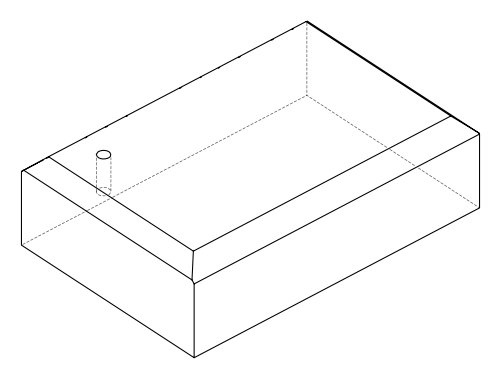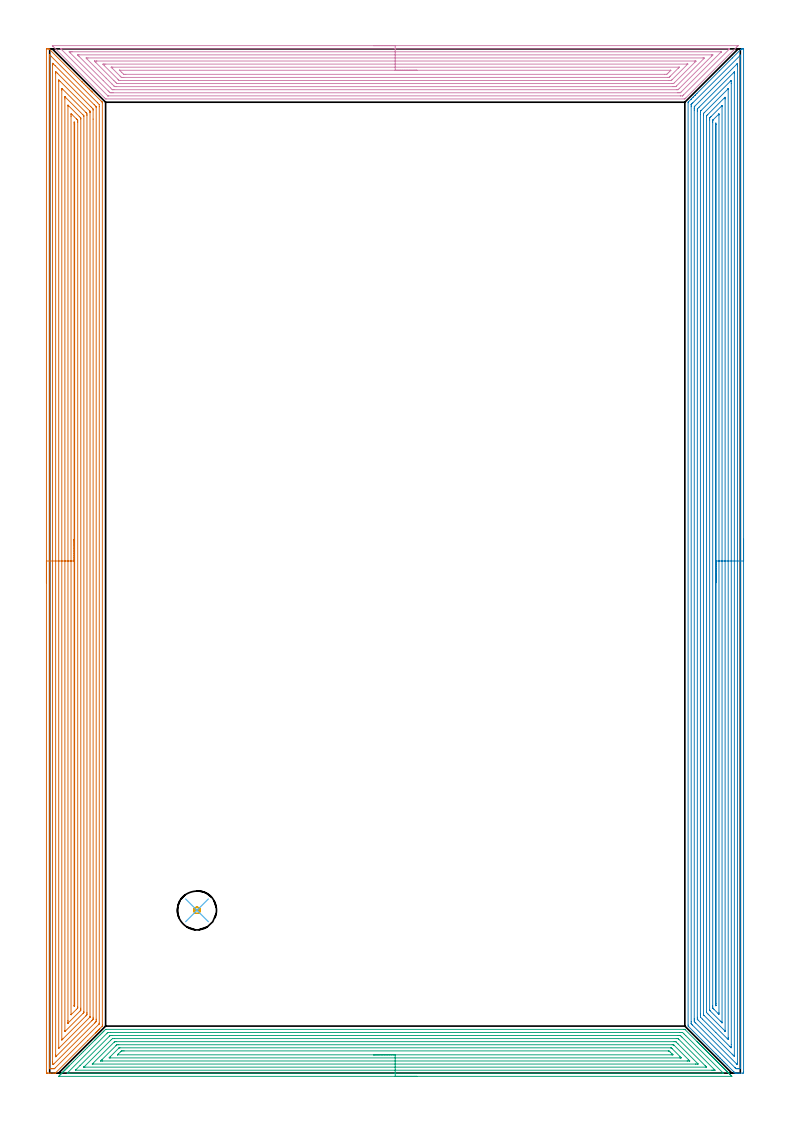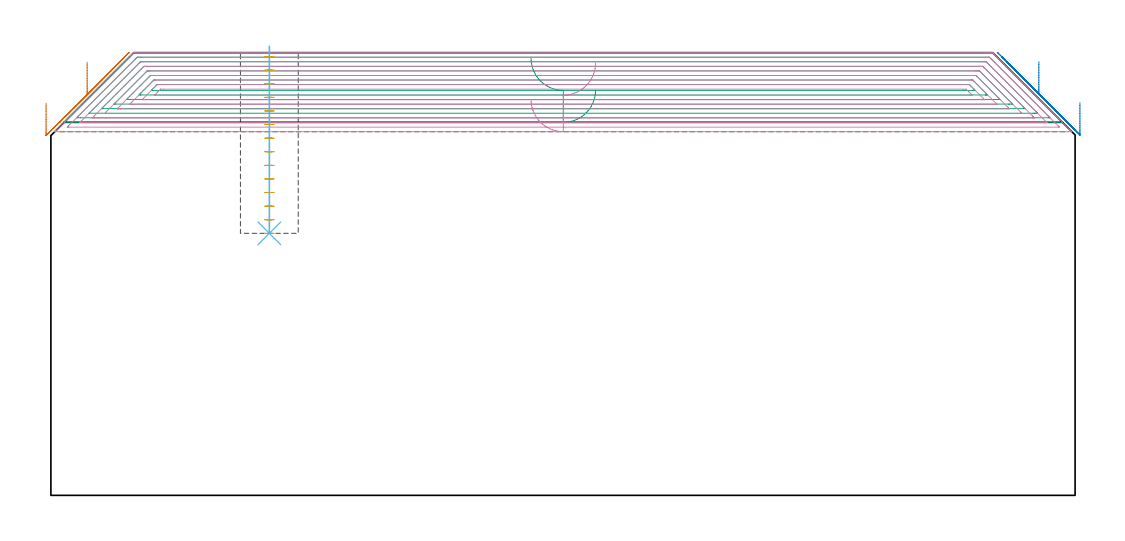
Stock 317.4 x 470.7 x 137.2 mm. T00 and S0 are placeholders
(PLAN: 6 operations, 2 tool changes, 113.5 min)
(1 AREA_MILL | FG_CHAMFER_SURFACE | UGT0205_001 | 36.21 min | 155003 mm3)
(2 AREA_MILL_1 | FG_CHAMFER_SURFACE_1 | UGT0205_001 | 36.17 min | 152597 mm3)
(3 AREA_MILL_2 | FG_CHAMFER_SURFACE_2 | UGT0205_001 | 18.8 min | 65741 mm3)
(4 AREA_MILL_3 | FG_CHAMFER_SURFACE_3 | UGT0205_001 | 21.35 min | 85402 mm3)
(5 MILL_BLIND_HOLE_FROM_SOLID_MATERIAL | STEP1POCKET | UGT0201_133 | Spiral | 0.78 min | 14077 mm3)
(6 BORE_BLIND_HOLE | STEP1POCKET | UGT0332_075 | 0.23 min | 0 mm3)
(TOOL UGT0205_001 | Chamfer Mill 20 x 3 x 45 deg. | D20 FL50 Z2)
(TOOL UGT0201_133 | Carbide End Mill 15.0 | D15 FL30 Z4)
(TOOL UGT0332_075 | 17.75 mm Rough Boring Bar | D17.75)
(OP 1 AREA_MILL)
G17 G21 G94 G90
T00 M6
G54
G17 G0 G90 X-1.5 Y225.35 S1061 M3
G43 Z147.2 H0
Z121.5
G94 G1 Y225.388 Z120.628 F250.
Y225.502 Z119.764
Y225.691 Z118.912
Y225.953 Z118.08
Y226.287 Z117.274
Y226.69 Z116.5
Y227.159 Z115.764
Y227.69 Z115.072
Y228.279 Z114.429
Y228.922 Z113.84
Y229.614 Z113.308
Y230.35 Z112.84
Y231.124 Z112.437
Y231.93 Z112.103
Y232.762 Z111.841
Y233.614 Z111.652
Y234.478 Z111.538
Y235.35 Z111.5
Y470.627
X-1.493 Y470.69 Z111.505
X-1.229 Y470.7 Z111.77
X-1.182 Z111.818
X-0.496 Z112.503
X-0.314 Y470.698 Z112.678
X-0.29 Y470.693 Z112.703
X-0.136 Y470.537 Z112.863
X14.74 Y455.66 Z127.74
X14.884 Y455.517 Z127.881
X14.935 Y455.466 Z127.933
X15.593 Y454.807 Z128.593
X15.768 Y454.634 Z128.764
X16.446 Y453.954 Z129.446
X16.651 Y453.751 Z129.648
X17.299 Y453.101 Z130.299
X17.535 Y452.867 Z130.531
X18.152 Y452.248 Z131.152
X18.213 Y452.187 Z131.213
X18.418 Y451.984 Z131.414
X19.005 Y451.395 Z132.005
X19.108 Y451.293 Z132.106
X19.302 Y451.1 Z132.298
X19.405 Y450.995 Z132.405
X19.492 Y450.909 Z132.491
X19.596 Y450.806 Z132.592
X23.719 Y446.683 Z136.715
X23.856 Y446.545 Z136.854
X24.026 Y446.375 Z137.024
X24.161 Y446.241 Z137.157
X24.174 Y446.225 Z137.17
X24.195 Y446.196 Z137.19
X24.2 Y445.927 Z137.2
Y22.09
X24.207 Y21.613 Z137.187
X24.17 Y21.568 Z137.165
X24.161 Y21.56 Z137.159
X22.902 Y20.301 Z135.901
X22.836 Y20.234 Z135.832
X22.772 Y20.171 Z135.771
X22.604 Y20.003 Z135.603
X22.541 Y19.94 Z135.538
X22.48 Y19.88 Z135.479
X22.306 Y19.705 Z135.305
X22.247 Y19.645 Z135.244
X22.189 Y19.589 Z135.188
X22.008 Y19.407 Z135.007
X21.952 Y19.351 Z134.949
X21.898 Y19.298 Z134.897
X21.71 Y19.109 Z134.709
X21.658 Y19.056 Z134.655
X21.607 Y19.007 Z134.606
X21.412 Y18.811 Z134.41
X21.363 Y18.762 Z134.36
X21.316 Y18.716 Z134.315
X21.113 Y18.513 Z134.112
X21.069 Y18.468 Z134.066
X17.538 Y14.938 Z130.538
X2.809 Y0.208 Z115.805
X2.631 Y0.033 Z115.627
X2.593 Y0.004 Z115.589
X2.416 Y0. Z115.414
X1.631 Z114.625
X0.387 Z113.384
X-0.136 Z112.858
X-0.758 Z112.237
X-1.019 Y0.001 Z111.976
X-1.226 Y0.004 Z111.77
X-1.491 Y0.009 Z111.505
X-1.494 Y0.149 Z111.503
X-1.498 Y0.63 Z111.502
X-1.5 Y1.116 Z111.5
Y235.35
X-0.086 Z112.914
Y467.388
X-0.085 Y467.775 Z112.915
X-0.082 Y467.969 Z112.918
X-0.08 Y468.014 Z112.92
X-0.079 Y468.017 Z112.921
X-0.062 Y468.004 Z112.938
X0.003 Y467.943 Z113.003
X0.563 Y467.388 Z113.563
X0.748 Y467.203 Z113.748
X22.021 Y445.928 Z135.021
X22.779 Y445.092 Z135.779
X22.786 Y444.139 Z135.786
Y22.984
X22.784 Y22.773 Z135.784
X22.781 Y22.668 Z135.781
X22.779 Y22.646 Z135.779
X22.767 Y22.628 Z135.767
X22.735 Y22.591 Z135.735
X22.539 Y22.39 Z135.539
X2.568 Y2.418 Z115.568
X2.154 Y2.016 Z115.154
X2.037 Y2.007 Z115.037
X1.631 Y2.003 Z114.631
X1.16 Y2. Z114.16
X0.748 Y2.001 Z113.748
X0.274 Y2.003 Z113.274
X0.032 Y2.01 Z113.032
X-0.079 Y2.026 Z112.921
X-0.085 Y2.366 Z112.915
Y2.418
X-0.086 Y235.35 Z112.914
X1.328 Z114.328
X1.329 Y463.223 Z114.329
X1.333 Y463.811 Z114.333
X1.335 Y464.111 Z114.335
X1.631 Y463.861 Z114.631
X1.687 Y463.811 Z114.687
X2.515 Y462.986 Z115.515
X20.466 Y445.034 Z133.466
X21.069 Y444.42 Z134.069
X21.334 Y444.139 Z134.334
X21.365 Y444.097 Z134.365
X21.367 Y444.062 Z134.367
X21.369 Y443.986 Z134.369
X21.371 Y443.834 Z134.371
Y24.772
Y24.467
X21.366 Y23.878 Z134.366
X21.364 Y23.726 Z134.364
X21.353 Y23.664 Z134.353
X21.318 Y23.626 Z134.318
X21.069 Y23.37 Z134.069
X20.878 Y23.177 Z133.878
X20.685 Y22.984 Z133.685
X1.906 Y4.206 Z114.906
X1.765 Y4.071 Z114.765
X1.719 Y4.031 Z114.719
X1.681 Y4.01 Z114.681
X1.631 Y4.007 Z114.631
X1.427 Y4.004 Z114.427
X1.37 Y4.006 Z114.37
X1.339 Y4.01 Z114.339
X1.335 Y4.025 Z114.335
X1.332 Y4.104 Z114.332
X1.33 Y4.206 Z114.33
X1.329 Y4.512 Z114.329
X1.328 Y5.1 Z114.328
Y235.35
X2.743 Z115.743
Y459.34
X2.745 Y460.002 Z115.745
X2.748 Y460.235 Z115.748
X2.749 Y460.284 Z115.749
X2.761 Y460.278 Z115.761
X2.813 Y460.235 Z115.813
X3.398 Y459.653 Z116.398
X3.711 Y459.34 Z116.711
X18.912 Y444.139 Z131.912
X19.302 Y443.747 Z132.302
X19.795 Y443.245 Z132.795
X19.95 Y443.074 Z132.95
X19.953 Y442.913 Z132.953
X19.956 Y442.583 Z132.956
X19.957 Y438.439 Z132.957
Y25.666
X19.955 Y25.005 Z132.955
X19.952 Y24.772 Z132.952
X19.95 Y24.734 Z132.95
X19.937 Y24.698 Z132.937
X19.875 Y24.631 Z132.875
X19.78 Y24.531 Z132.78
X19.66 Y24.409 Z132.66
X19.302 Y24.05 Z132.302
X3.034 Y7.783 Z116.034
X2.805 Y7.56 Z115.805
X2.768 Y7.527 Z115.768
X2.75 Y7.514 Z115.75
X2.747 Y7.548 Z115.747
X2.744 Y7.783 Z115.744
X2.743 Y8.132 Z115.743
Y8.446
Y235.35
X4.157 Z117.157
Y455.89
X4.164 Y456.42 Z117.164
X4.2 Y456.39 Z117.2
X4.282 Y456.314 Z117.282
X4.838 Y455.764 Z117.838
X18.418 Y442.183 Z131.418
X18.507 Y442.091 Z131.507
X18.528 Y442.067 Z131.528
X18.535 Y442.056 Z131.535
X18.537 Y442.004 Z131.537
X18.541 Y441.836 Z131.541
X18.543 Y441.583 Z131.543
Y441.457
X18.542 Y26.05 Z131.542
X18.54 Y25.858 Z131.54
X18.536 Y25.764 Z131.536
X18.534 Y25.744 Z131.534
X18.515 Y25.721 Z131.515
X18.468 Y25.666 Z131.468
X4.161 Y11.36 Z117.161
X4.159 Z117.159
X4.158 Y11.363 Z117.158
X4.157 Y11.486 Z117.157
Y235.35
X5.571 Z118.571
Y451.776
X5.572 Y452.187 Z118.572
X5.576 Y452.479 Z118.576
X5.578 Y452.531 Z118.578
X5.585 Y452.556 Z118.585
X5.654 Y452.49 Z118.654
X5.965 Y452.187 Z118.965
X16.651 Y441.5 Z129.651
X16.693 Y441.457 Z129.693
X17.122 Y440.981 Z130.122
X17.125 Y440.563 Z130.125
X17.128 Y440.08 Z130.128
X17.129 Y27.866 Z130.129
X17.127 Y27.455 Z130.127
X17.122 Y26.978 Z130.122
X17.115 Y26.775 Z130.115
X16.911 Y26.561 Z129.911
X16.781 Y26.429 Z129.781
X16.651 Y26.299 Z129.651
X6.049 Y15.697 Z119.049
X5.669 Y15.32 Z118.669
X5.616 Y15.27 Z118.616
X5.585 Y15.244 Z118.585
X5.578 Y15.279 Z118.578
X5.574 Y15.322 Z118.574
X5.572 Y15.419 Z118.572
X5.571 Y235.35 Z118.571
X6.985 Z119.985
Y447.716
X6.987 Y448.555 Z119.987
X6.989 Y448.61 Z119.989
X6.996 Y448.697 Z119.996
X7.021 Y448.679 Z120.021
X7.031 Y448.67 Z120.031
X15.14 Y440.563 Z128.14
X15.402 Y440.298 Z128.402
X15.578 Y440.116 Z128.578
X15.708 Y439.98 Z128.708
X15.71 Y439.932 Z128.71
X15.714 Y439.723 Z128.714
Y28.349
X15.71 Y27.929 Z128.71
X15.708 Y27.828 Z128.708
X15.657 Y27.766 Z128.657
X15.561 Y27.664 Z128.561
X15.357 Y27.455 Z128.357
X7.214 Y19.312 Z120.214
X7.118 Y19.22 Z120.118
X7.025 Y19.134 Z120.025
X6.992 Y19.117 Z119.992
X6.986 Y19.353 Z119.986
Y19.407
X6.985 Y235.35 Z119.985
X8.4 Z121.4
Y444.442
X8.403 Y444.746 Z121.403
X8.406 Y444.831 Z121.406
X8.407 Y444.835 Z121.407
X8.419 Y444.826 Z121.419
X8.454 Y444.796 Z121.454
X8.563 Y444.69 Z121.563
X8.699 Y444.554 Z121.699
X13.585 Y439.669 Z126.585
X14.001 Y439.25 Z127.001
X14.235 Y439.009 Z127.235
X14.291 Y438.95 Z127.291
X14.295 Y438.875 Z127.295
X14.298 Y438.774 Z127.298
X14.3 Y438.472 Z127.3
Y29.834
X14.297 Y29.243 Z127.297
X14.294 Y28.947 Z127.294
X14.29 Y28.849 Z127.29
X14.228 Y28.783 Z127.228
X14.001 Y28.549 Z127.001
X8.436 Y22.984 Z121.436
X8.422 Y22.974 Z121.422
X8.412 Y22.968 Z121.412
X8.407 Y22.984 Z121.407
X8.404 Y23.012 Z121.404
X8.401 Y23.286 Z121.401
X8.4 Y23.878 Z121.4
Y24.182
Y235.35
X9.814 Z122.814
Y439.669
X9.815 Y440.328 Z122.815
X9.817 Y440.563 Z122.817
X9.823 Y440.969 Z122.823
X10.239 Y440.563 Z123.239
X12.234 Y438.57 Z125.234
X12.576 Y438.227 Z125.576
X12.748 Y438.052 Z125.748
X12.834 Y437.962 Z125.834
X12.874 Y437.918 Z125.874
X12.879 Y437.88 Z125.879
X12.885 Y437.221 Z125.885
X12.886 Y436.986 Z125.886
Y30.371
X12.884 Y30.137 Z125.884
X12.882 Y29.973 Z125.882
X12.879 Y29.895 Z125.879
X12.832 Y29.84 Z125.832
X12.681 Y29.684 Z125.681
X12.247 Y29.243 Z125.247
X10.018 Y27.014 Z123.018
X9.949 Y26.946 Z122.949
X9.863 Y26.862 Z122.863
X9.826 Y26.829 Z122.826
X9.82 Y26.826 Z122.82
X9.818 Y26.828 Z122.818
X9.816 Y26.862 Z122.816
X9.815 Y26.947 Z122.815
X9.814 Y235.35 Z122.814
X11.228 Z124.228
Y436.215
X11.233 Y436.986 Z124.233
X11.235 Y437.102 Z124.235
X11.35 Y437.002 Z124.35
X11.366 Y436.986 Z124.366
X11.465 Y436.87 Z124.465
X11.471 Y436.092 Z124.471
X11.472 Y435.969 Z124.472
X11.471 Y31.803 Z124.471
X11.465 Y31.031 Z124.465
X11.461 Y30.919 Z124.461
X11.35 Y30.804 Z124.35
X11.241 Y30.698 Z124.241
X11.233 Y30.908 Z124.233
X11.229 Y31.031 Z124.229
X11.228 Y31.155 Z124.228
Y235.35
Y236.222 Z124.266
Y237.087 Z124.38
Y237.938 Z124.569
Y238.77 Z124.831
Y239.576 Z125.165
Y240.35 Z125.568
Y241.086 Z126.036
Y241.778 Z126.567
Y242.421 Z127.157
Y243.01 Z127.8
Y243.542 Z128.492
Y244.01 Z129.228
Y244.413 Z130.002
Y244.747 Z130.808
Y245.009 Z131.64
Y245.198 Z132.491
Y245.312 Z133.356
Y245.35 Z134.228
G0 Z147.2
M5
M2
(OP 2 AREA_MILL_1)
G17 G21 G94 G90
T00 M6
G54
G17 G0 G90 X318.9 Y245.35 S1061 M3
G43 Z147.2 H0
Z121.7
G94 G1 Y245.312 Z120.828 F250.
Y245.198 Z119.964
Y245.009 Z119.112
Y244.747 Z118.28
Y244.413 Z117.474
Y244.01 Z116.7
Y243.542 Z115.964
Y243.01 Z115.272
Y242.421 Z114.629
Y241.778 Z114.04
Y241.086 Z113.508
Y240.35 Z113.04
Y239.576 Z112.637
Y238.77 Z112.303
Y237.938 Z112.041
Y237.086 Z111.852
Y236.222 Z111.738
Y235.35 Z111.7
X318.899 Y0.63 Z111.701
X318.896 Y0.197
X318.891 Y0.01 Z111.705
X318.469 Y0. Z112.126
X317.069 Z113.528
X316.71 Z113.886
X315.991 Z114.609
X315.668 Z114.932
X315.307 Y0.001 Z115.287
X314.996 Y0.01 Z115.602
X314.95 Y0.052 Z115.649
X314.51 Y0.49 Z116.089
X314.37 Y0.63 Z116.229
X311.543 Y3.457 Z119.057
X311.43 Y3.569 Z119.168
X311.389 Y3.61 Z119.209
X310.703 Y4.297 Z119.897
X310.55 Y4.449 Z120.047
X310.495 Y4.504 Z120.103
X309.862 Y5.137 Z120.737
X309.67 Y5.328 Z120.927
X309.023 Y5.977 Z121.577
X308.79 Y6.208 Z121.806
X308.183 Y6.817 Z122.417
X308.111 Y6.889 Z122.488
X307.91 Y7.088 Z122.686
X307.343 Y7.657 Z123.257
X307.216 Y7.783 Z123.382
X307.03 Y7.968 Z123.566
X306.503 Y8.497 Z124.097
X306.15 Y8.848 Z124.446
X293.608 Y21.392 Z136.991
X293.403 Y21.593 Z137.188
X293.4 Y22.089 Z137.2
Y445.928
X293.404 Y446.206 Z137.19
X293.574 Y446.375 Z137.024
X294.617 Y447.418 Z135.981
X294.711 Y447.512 Z135.886
X294.916 Y447.716 Z135.683
X294.971 Y447.771 Z135.629
X295.59 Y448.392 Z135.006
X295.81 Y448.61 Z134.79
X296.47 Y449.272 Z134.126
X296.651 Y449.451 Z133.949
X296.705 Y449.505 Z133.895
X297.35 Y450.152 Z133.247
X297.491 Y450.291 Z133.109
X307.881 Y460.682 Z122.718
X313.693 Y466.494 Z116.906
X317.717 Y470.518 Z112.881
X317.842 Y470.646 Z112.75
X317.897 Y470.69 Z112.693
X317.946 Y470.699 Z112.644
X318.198 Y470.7 Z112.398
X318.348 Z112.252
X318.632 Z111.968
X318.893 Y470.69 Z111.705
X318.9 Y470.632 Z111.7
Y235.35
X317.486 Z113.114
X317.485 Y2.524 Z113.115
X317.484 Y2.418 Z113.116
X317.479 Y2.033 Z113.121
X317.111 Y2.009 Z113.489
X316.71 Y2.004 Z113.89
X316.238 Y2.003 Z114.362
X315.83 Y2.01 Z114.77
X315.436 Y2.026 Z115.164
X315.033 Y2.418 Z115.567
X314.95 Y2.5 Z115.65
X295.36 Y22.09 Z135.24
X295.122 Y22.33 Z135.478
X294.961 Y22.496 Z135.639
X294.831 Y22.63 Z135.769
X294.821 Y22.683 Z135.779
X294.816 Y22.877 Z135.784
X294.815 Y22.984 Z135.785
X294.814 Y23.773 Z135.786
Y444.139
X294.816 Y444.927 Z135.784
X294.818 Y445.034 Z135.782
X294.821 Y445.13 Z135.779
X294.834 Y445.173 Z135.766
X294.87 Y445.212 Z135.73
X294.99 Y445.337 Z135.61
X295.141 Y445.49 Z135.459
X295.577 Y445.928 Z135.023
X317.176 Y467.526 Z113.424
X317.317 Y467.665 Z113.283
X317.466 Y467.807 Z113.134
X317.476 Y467.816 Z113.124
X317.479 Y467.794 Z113.121
X317.482 Y467.695 Z113.118
X317.485 Y467.494 Z113.115
X317.486 Y467.388 Z113.114
Y235.35
X316.072 Z114.528
X316.071 Y4.855 Z114.529
X316.069 Y4.206 Z114.531
X316.067 Y4.084 Z114.533
X316.065 Y4.025 Z114.535
X316.057 Y4.009 Z114.543
X316.028 Y4.004 Z114.572
X315.931 Y4.007 Z114.669
X315.908 Y4.01 Z114.692
X315.877 Y4.033 Z114.723
X315.83 Y4.074 Z114.77
X315.693 Y4.206 Z114.907
X296.916 Y22.984 Z133.684
X296.47 Y23.435 Z134.13
X296.254 Y23.657 Z134.346
X296.235 Y23.878 Z134.365
X296.232 Y24.12 Z134.368
X296.229 Y24.772 Z134.371
Y25.018
Y442.597
X296.231 Y443.245 Z134.369
X296.233 Y443.487 Z134.367
X296.246 Y444.139 Z134.354
X296.357 Y444.255 Z134.243
X296.47 Y444.37 Z134.13
X315.87 Y463.77 Z114.73
X315.912 Y463.811 Z114.688
X315.982 Y463.871 Z114.618
X316.065 Y463.925 Z114.535
X316.068 Y463.811 Z114.532
X316.07 Y463.688 Z114.53
X316.071 Y463.566 Z114.529
X316.072 Y462.917 Z114.528
Y235.35
X314.657 Z115.943
Y8.08
X314.655 Y7.783 Z115.945
X314.652 Y7.724 Z115.948
X314.651 Y7.71 Z115.949
X314.642 Y7.717 Z115.958
X314.568 Y7.783 Z116.032
X314.07 Y8.279 Z116.53
X313.671 Y8.677 Z116.929
X297.906 Y24.444 Z132.694
X297.744 Y24.61 Z132.856
X297.664 Y24.697 Z132.936
X297.649 Y24.715 Z132.951
X297.647 Y24.733 Z132.953
X297.645 Y24.772 Z132.955
X297.643 Y25.369 Z132.957
Y25.666
Y442.054
X297.644 Y442.351 Z132.956
X297.648 Y442.942 Z132.952
X297.651 Y443.091 Z132.949
X297.798 Y443.245 Z132.802
X298.457 Y443.909 Z132.143
X314.527 Y459.977 Z116.073
X314.589 Y460.035 Z116.011
X314.635 Y460.075 Z115.965
X314.651 Y460.086 Z115.949
X314.652 Y460.051 Z115.948
X314.655 Y459.893 Z115.945
X314.657 Y459.638 Z115.943
Y459.34
Y235.35
X313.243 Z117.357
Y13.094
X313.24 Y12.254 Z117.36
X313.238 Y12.204 Z117.362
X313.19 Y11.621 Z117.41
X312.546 Y12.254 Z118.054
X306.15 Y18.648 Z124.45
X299.99 Y24.808 Z130.61
X299.137 Y25.666 Z131.463
X299.11 Y25.7 Z131.49
X299.061 Y26.561 Z131.539
X299.059 Y26.613 Z131.541
X299.057 Y27.455 Z131.543
Y440.617
X299.06 Y441.457 Z131.54
X299.062 Y441.506 Z131.538
X299.11 Y442.1 Z131.49
X299.232 Y442.228 Z131.368
X299.351 Y442.351 Z131.249
X312.763 Y455.764 Z117.837
X312.98 Y455.977 Z117.62
X313.19 Y456.179 Z117.41
X313.236 Y455.764 Z117.364
X313.239 Y455.713 Z117.361
X313.243 Y454.87 Z117.357
Y454.815
Y235.35
X311.829 Z118.771
X311.828 Y16.32 Z118.772
X311.825 Y15.831 Z118.775
X311.822 Y15.432 Z118.778
X311.417 Y15.831 Z119.183
X300.87 Y26.378 Z129.73
X300.689 Y26.561 Z129.911
X300.502 Y26.758 Z130.098
X300.478 Y26.793 Z130.122
X300.475 Y26.815 Z130.125
X300.472 Y26.865 Z130.128
X300.471 Y26.966 Z130.129
Y27.455
Y440.074
X300.473 Y440.563 Z130.127
X300.476 Y440.963 Z130.124
X300.479 Y441.02 Z130.121
X300.508 Y441.052 Z130.092
X300.588 Y441.137 Z130.012
X300.87 Y441.423 Z129.73
X311.635 Y452.187 Z118.965
X311.708 Y452.258 Z118.892
X311.777 Y452.323 Z118.823
X311.82 Y452.36 Z118.78
X311.824 Y452.318 Z118.776
X311.827 Y452.248 Z118.773
X311.829 Y452.187 Z118.771
Y451.993
Y235.35
X310.415 Z120.185
X310.414 Y19.407 Z120.186
X310.413 Y19.337 Z120.187
X310.411 Y19.303 Z120.189
X310.409 Y19.3 Z120.191
X310.404 Y19.301 Z120.196
X310.371 Y19.329 Z120.229
X310.29 Y19.407 Z120.31
X303.137 Y26.561 Z127.463
X302.63 Y27.07 Z127.97
X302.252 Y27.455 Z128.348
X301.892 Y27.838 Z128.708
X301.887 Y28.21 Z128.713
X301.886 Y28.349 Z128.714
Y439.531
Y439.669
X301.889 Y439.858 Z128.711
X301.892 Y439.951 Z128.708
X301.9 Y439.99 Z128.7
X301.928 Y440.021 Z128.672
X302.104 Y440.203 Z128.496
X302.46 Y440.563 Z128.14
X310.086 Y448.188 Z120.514
X310.187 Y448.288 Z120.413
X310.304 Y448.401 Z120.296
X310.401 Y448.493 Z120.199
X310.408 Y448.344 Z120.192
X310.414 Y447.855 Z120.186
Y447.716
X310.415 Y235.35 Z120.185
X309. Z121.6
Y23.45
X308.999 Y23.307 Z121.601
X308.996 Y23.194 Z121.604
X308.993 Y23.167 Z121.607
X308.991 Z121.609
X308.962 Y23.192 Z121.638
X308.79 Y23.359 Z121.81
X308.268 Y23.878 Z122.332
X303.51 Y28.637 Z127.09
X303.362 Y28.789 Z127.238
X303.326 Y28.829 Z127.274
X303.31 Y28.848 Z127.29
X303.307 Y28.888 Z127.293
X303.303 Y29.029 Z127.297
X303.3 Y29.243 Z127.3
Y438.094
X303.302 Y438.774 Z127.298
X303.304 Y438.881 Z127.296
X303.306 Y438.931 Z127.294
X303.323 Y438.965 Z127.277
X303.51 Y439.158 Z127.09
X303.761 Y439.413 Z126.839
X304.015 Y439.669 Z126.585
X308.79 Y444.442 Z121.81
X308.94 Y444.587 Z121.66
X308.983 Y444.624 Z121.617
X308.994 Y444.631 Z121.606
X308.995 Y444.609 Z121.605
X308.998 Y444.496 Z121.602
X309. Y444.353 Z121.6
Y444.139
Y235.35
X307.586 Z123.014
Y27.784
X307.583 Y27.455 Z123.017
X307.579 Y27.092 Z123.021
X307.57 Y27.038 Z123.03
X307.435 Y27.168 Z123.165
X307.142 Y27.455 Z123.458
X305.27 Y29.326 Z125.33
X304.869 Y29.731 Z125.731
X304.769 Y29.835 Z125.831
X304.722 Y29.886 Z125.878
X304.719 Y29.949 Z125.881
X304.716 Y30.137 Z125.884
X304.714 Y30.702 Z125.886
Y31.031
Y436.986
X304.715 Y437.55 Z125.885
X304.719 Y437.88 Z125.881
X304.721 Y437.91 Z125.879
X304.746 Y437.942 Z125.854
X304.798 Y437.999 Z125.802
X304.877 Y438.08 Z125.723
X304.976 Y438.179 Z125.624
X307.472 Y440.676 Z123.128
X307.527 Y440.728 Z123.073
X307.564 Y440.759 Z123.036
X307.58 Y440.77 Z123.02
X307.582 Y440.757 Z123.018
X307.585 Y440.68 Z123.015
X307.586 Y440.563 Z123.014
Y440.335
Y235.35
X306.172 Z124.428
Y31.926
X306.17 Y31.031 Z124.43
X306.168 Y31.013 Z124.432
X306.15 Y30.933 Z124.45
X306.132 Y31.031 Z124.468
X306.13 Y31.052 Z124.47
X306.128 Y31.926 Z124.472
X306.129 Y436.113 Z124.471
X306.15 Y436.651 Z124.45
X306.171 Y436.092 Z124.429
X306.172 Y436.07 Z124.428
Y235.35
Y234.478 Z124.466
Y233.614 Z124.58
Y232.762 Z124.769
Y231.93 Z125.031
Y231.124 Z125.365
Y230.35 Z125.768
Y229.614 Z126.236
Y228.922 Z126.767
Y228.279 Z127.357
Y227.69 Z128.
Y227.158 Z128.692
Y226.69 Z129.428
Y226.287 Z130.202
Y225.953 Z131.008
Y225.691 Z131.84
Y225.502 Z132.691
Y225.388 Z133.556
Y225.35 Z134.428
G0 Z147.2
M5
M2
(OP 3 AREA_MILL_2)
G17 G21 G94 G90
T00 M6
G54
G17 G0 G90 X168.8 Y-1.5 S1061 M3
G43 Z147.2 H0
Z125.6
G94 G1 X168.762 Z124.728 F250.
X168.648 Z123.864
X168.459 Z123.012
X168.197 Z122.18
X167.863 Z121.374
X167.46 Z120.6
X166.992 Z119.864
X166.461 Z119.172
X165.871 Z118.529
X165.228 Z117.94
X164.536 Z117.408
X163.8 Z116.94
X163.026 Z116.537
X162.22 Z116.203
X161.388 Z115.941
X160.537 Z115.752
X159.672 Z115.638
X158.8 Z115.6
X4.337
X4.121 Y-1.494 Z115.604
X4.118 Y-1.493
X4.121 Y-1.478 Z115.62
X4.524 Y-1.076 Z116.024
X4.666 Y-0.932 Z116.165
X4.716 Y-0.883 Z116.216
X4.914 Y-0.686 Z116.413
X4.963 Y-0.636 Z116.461
X5.014 Y-0.585 Z116.514
X5.209 Y-0.39 Z116.709
X5.26 Y-0.339 Z116.758
X5.312 Y-0.288 Z116.811
X5.505 Y-0.095 Z117.004
X5.556 Y-0.042 Z117.054
X5.61 Y0.01 Z117.109
X5.8 Y0.201 Z117.3
X5.853 Y0.254 Z117.351
X5.907 Y0.308 Z117.407
X6.096 Y0.496 Z117.595
X6.149 Y0.551 Z117.647
X6.205 Y0.606 Z117.705
X6.391 Y0.792 Z117.891
X6.446 Y0.847 Z117.944
X6.503 Y0.903 Z118.002
X6.687 Y1.087 Z118.186
X6.742 Y1.144 Z118.241
X6.801 Y1.201 Z118.3
X6.982 Y1.382 Z118.481
X7.039 Y1.44 Z118.537
X7.098 Y1.499 Z118.598
X7.277 Y1.678 Z118.777
X7.336 Y1.737 Z118.834
X7.396 Y1.797 Z118.896
X7.573 Y1.973 Z119.072
X7.632 Y2.034 Z119.13
X7.694 Y2.094 Z119.193
X7.868 Y2.269 Z119.368
X7.929 Y2.33 Z119.427
X7.992 Y2.392 Z119.491
X8.164 Y2.564 Z119.663
X8.225 Y2.627 Z119.723
X8.289 Y2.69 Z119.789
X8.459 Y2.86 Z119.959
X8.522 Y2.923 Z120.02
X8.587 Y2.988 Z120.087
X8.755 Y3.155 Z120.254
X8.818 Y3.22 Z120.316
X8.885 Y3.285 Z120.384
X9.05 Y3.451 Z120.55
X9.115 Y3.517 Z120.613
X9.183 Y3.583 Z120.682
X10.076 Y4.476 Z121.575
X10.969 Y5.37 Z122.469
X11.862 Y6.263 Z123.362
X12.756 Y7.156 Z124.255
X13.649 Y8.049 Z125.148
X14.542 Y8.942 Z126.042
X15.435 Y9.836 Z126.935
X16.329 Y10.729 Z127.828
X17.222 Y11.622 Z128.721
X18.115 Y12.515 Z129.615
X20.683 Y15.083 Z132.182
X20.795 Y15.197 Z132.293
X21.134 Y15.534 Z132.634
X21.346 Y15.746 Z132.846
X21.572 Y15.973 Z133.071
X21.688 Y16.09 Z133.186
X22.038 Y16.438 Z133.538
X22.229 Y16.629 Z133.729
X22.462 Y16.863 Z133.961
X22.581 Y16.983 Z134.079
X22.942 Y17.341 Z134.441
X23.112 Y17.512 Z134.612
X23.352 Y17.753 Z134.851
X23.474 Y17.876 Z134.972
X23.845 Y18.245 Z135.345
X23.995 Y18.395 Z135.495
X24.537 Y18.939 Z136.034
X24.814 Y19.214 Z136.314
X24.878 Y19.278 Z136.378
X25.598 Y19.998 Z137.096
X25.705 Y20.099 Z137.186
X26.154 Y20.1 Z137.2
X291.446
X291.895 Y20.099 Z137.186
X292.003 Y19.998 Z137.096
X297.511 Y14.49 Z131.586
X297.618 Y14.382 Z131.482
X297.699 Y14.301 Z131.401
X297.808 Y14.194 Z131.29
X297.913 Y14.087 Z131.186
X297.996 Y14.004 Z131.103
X298.105 Y13.897 Z130.993
X298.209 Y13.791 Z130.891
X298.294 Y13.706 Z130.806
X298.401 Y13.601 Z130.697
X298.504 Y13.496 Z130.595
X298.592 Y13.408 Z130.508
X298.698 Y13.304 Z130.4
X298.8 Y13.2 Z130.3
X298.89 Y13.111 Z130.21
X298.994 Y13.007 Z130.103
X299.095 Y12.905 Z130.004
X299.187 Y12.813 Z129.912
X299.291 Y12.711 Z129.807
X299.391 Y12.609 Z129.709
X299.485 Y12.515 Z129.615
X299.588 Y12.414 Z129.51
X299.686 Y12.314 Z129.414
X299.783 Y12.217 Z129.317
X299.884 Y12.118 Z129.214
X299.982 Y12.019 Z129.118
X300.081 Y11.92 Z129.019
X300.181 Y11.821 Z128.917
X300.277 Y11.723 Z128.823
X300.378 Y11.622 Z128.721
X300.477 Y11.524 Z128.62
X300.573 Y11.428 Z128.527
X300.676 Y11.324 Z128.424
X300.774 Y11.228 Z128.324
X300.868 Y11.132 Z128.232
X300.974 Y11.026 Z128.126
X301.071 Y10.931 Z128.027
X301.163 Y10.837 Z127.936
X301.272 Y10.729 Z127.828
X301.367 Y10.635 Z127.731
X301.459 Y10.541 Z127.641
X301.569 Y10.431 Z127.53
X301.664 Y10.338 Z127.434
X301.754 Y10.246 Z127.345
X301.867 Y10.133 Z127.233
X301.96 Y10.041 Z127.138
X302.05 Y9.95 Z127.05
X302.165 Y9.835 Z126.935
X302.257 Y9.745 Z126.841
X302.345 Y9.655 Z126.754
X302.463 Y9.538 Z126.637
X302.553 Y9.448 Z126.544
X302.641 Y9.36 Z126.459
X302.76 Y9.24 Z126.339
X302.85 Y9.152 Z126.248
X302.936 Y9.064 Z126.163
X303.058 Y8.942 Z126.042
X303.147 Y8.855 Z125.951
X303.232 Y8.769 Z125.868
X303.356 Y8.645 Z125.744
X303.443 Y8.559 Z125.655
X303.527 Y8.473 Z125.572
X303.654 Y8.347 Z125.446
X303.74 Y8.262 Z125.358
X303.823 Y8.178 Z125.277
X303.951 Y8.049 Z125.148
X304.036 Y7.965 Z125.062
X304.118 Y7.882 Z124.982
X304.249 Y7.751 Z124.851
X304.333 Y7.669 Z124.765
X304.413 Y7.587 Z124.686
X304.547 Y7.454 Z124.553
X304.63 Y7.372 Z124.468
X304.709 Y7.291 Z124.391
X304.844 Y7.156 Z124.255
X304.926 Y7.076 Z124.172
X305.004 Y6.996 Z124.095
X305.142 Y6.858 Z123.957
X305.223 Y6.779 Z123.875
X305.3 Y6.701 Z123.8
X305.44 Y6.56 Z123.66
X305.519 Y6.482 Z123.579
X305.595 Y6.405 Z123.504
X305.738 Y6.263 Z123.362
X305.816 Y6.186 Z123.282
X305.891 Y6.11 Z123.209
X306.035 Y5.965 Z123.064
X306.112 Y5.889 Z122.986
X306.186 Y5.814 Z122.913
X306.333 Y5.667 Z122.766
X306.409 Y5.593 Z122.689
X306.482 Y5.519 Z122.618
X306.631 Y5.369 Z122.469
X306.706 Y5.296 Z122.392
X306.777 Y5.223 Z122.322
X306.929 Y5.072 Z122.171
X307.002 Y5. Z122.096
X307.073 Y4.928 Z122.027
X307.226 Y4.774 Z121.873
X307.299 Y4.703 Z121.799
X307.368 Y4.632 Z121.731
X307.524 Y4.476 Z121.575
X307.595 Y4.406 Z121.503
X307.664 Y4.337 Z121.436
X307.822 Y4.178 Z121.278
X307.892 Y4.11 Z121.206
X307.959 Y4.042 Z121.141
X308.12 Y3.881 Z120.98
X308.189 Y3.813 Z120.91
X308.254 Y3.746 Z120.845
X308.417 Y3.583 Z120.682
X308.485 Y3.517 Z120.613
X308.55 Y3.451 Z120.55
X308.715 Y3.285 Z120.384
X308.782 Y3.22 Z120.316
X308.845 Y3.155 Z120.254
X309.013 Y2.988 Z120.087
X309.078 Y2.923 Z120.02
X309.141 Y2.86 Z119.959
X309.311 Y2.69 Z119.789
X309.375 Y2.627 Z119.723
X309.436 Y2.564 Z119.663
X309.608 Y2.392 Z119.491
X309.671 Y2.33 Z119.427
X309.732 Y2.269 Z119.368
X309.906 Y2.094 Z119.193
X309.968 Y2.034 Z119.13
X310.027 Y1.973 Z119.072
X310.204 Y1.797 Z118.896
X310.265 Y1.737 Z118.834
X310.323 Y1.678 Z118.777
X310.502 Y1.499 Z118.598
X310.561 Y1.44 Z118.537
X310.618 Y1.383 Z118.481
X310.799 Y1.201 Z118.3
X310.858 Y1.144 Z118.241
X310.913 Y1.087 Z118.186
X311.097 Y0.903 Z118.002
X311.154 Y0.847 Z117.944
X311.209 Y0.792 Z117.891
X311.395 Y0.606 Z117.705
X311.451 Y0.551 Z117.647
X311.504 Y0.496 Z117.595
X311.693 Y0.308 Z117.407
X311.747 Y0.254 Z117.351
X311.8 Y0.201 Z117.3
X311.99 Y0.01 Z117.109
X312.044 Y-0.042 Z117.054
X312.095 Y-0.095 Z117.004
X312.288 Y-0.288 Z116.811
X312.341 Y-0.339 Z116.758
X312.391 Y-0.39 Z116.709
X312.586 Y-0.585 Z116.514
X312.637 Y-0.636 Z116.461
X312.686 Y-0.686 Z116.413
X312.884 Y-0.883 Z116.216
X312.934 Y-0.932 Z116.165
X313.076 Y-1.076 Z116.024
X313.181 Y-1.181 Z115.919
X313.378 Y-1.377 Z115.721
X313.479 Y-1.482 Z115.616
X313.483 Y-1.494 Z115.603
X313.479 Y-1.499 Z115.599
X313.264 Y-1.5 Z115.6
X158.8
Y-0.086 Z117.014
X9.183
X8.329 Y-0.082 Z117.018
X8.289 Y-0.079 Z117.021
X8.019 Y-0.042 Z117.058
X8.151 Y0.096 Z117.196
X8.289 Y0.239 Z117.339
X26.154 Y18.104 Z135.204
X26.426 Y18.371 Z135.471
X26.704 Y18.643 Z135.743
X27.01 Y18.68 Z135.78
X27.047 Y18.682 Z135.782
X27.897 Y18.686 Z135.786
X27.941
X289.659
X290.512 Y18.683 Z135.783
X290.553 Y18.68 Z135.78
X290.896 Y18.643 Z135.743
X291.446 Y18.102 Z135.202
X291.797 Y17.753 Z134.853
X292.339 Y17.211 Z134.311
X309.311 Y0.238 Z117.338
X309.585 Y-0.042 Z117.058
X309.615 Y-0.076 Z117.024
X309.484 Y-0.082 Z117.018
X309.398 Y-0.085 Z117.015
X309.354 Y-0.086 Z117.014
X309.311
X158.8
Y1.328 Z118.428
X11.894 Y1.329 Z118.429
X11.862 Y1.33 Z118.43
X11.85 Y1.332 Z118.432
X11.846 Y1.335 Z118.435
X11.847 Y1.342 Z118.442
X11.851 Y1.351 Z118.451
X13.924 Y3.425 Z120.525
X27.363 Y16.863 Z133.963
X27.655 Y17.148 Z134.248
X27.755 Y17.243 Z134.343
X27.791 Y17.265 Z134.365
X27.839 Y17.267 Z134.367
X27.941 Y17.269 Z134.369
X28.424 Y17.271 Z134.371
X28.834 Y17.272 Z134.372
X288.766 Y17.271 Z134.371
X289.251 Y17.27 Z134.37
X289.659 Y17.267 Z134.367
X289.794 Y17.264 Z134.364
X289.835 Y17.254 Z134.354
X289.872 Y17.221 Z134.321
X289.946 Y17.15 Z134.25
X290.237 Y16.863 Z133.963
X290.553 Y16.548 Z133.648
X305.362 Y1.737 Z118.837
X305.738 Y1.357 Z118.457
X305.751 Y1.335 Z118.435
X305.738 Y1.334 Z118.434
X305.253 Y1.33 Z118.43
X304.844 Y1.329 Z118.429
X304.361 Y1.328 Z118.428
X158.8
Y2.743 Z119.843
X16.212
X15.741 Y2.748 Z119.848
X15.713 Y2.75 Z119.85
X15.72 Y2.762 Z119.862
X15.755 Y2.803 Z119.903
X15.812 Y2.863 Z119.963
X15.883 Y2.934 Z120.034
X28.033 Y15.083 Z132.183
X28.438 Y15.478 Z132.578
X28.834 Y15.85 Z132.95
X28.955 Y15.853 Z132.953
X29.727 Y15.857 Z132.957
X29.844
X287.99
X288.766 Y15.852 Z132.952
X288.786 Y15.85 Z132.95
X288.811 Y15.831 Z132.931
X288.865 Y15.783 Z132.883
X288.967 Y15.684 Z132.784
X289.168 Y15.483 Z132.583
X301.272 Y3.38 Z120.48
X301.884 Y2.757 Z119.857
X301.89 Y2.748 Z119.848
X301.884 Y2.746 Z119.846
X301.845 Y2.744 Z119.844
X301.763 Y2.743 Z119.843
X301.599
X158.8
Y4.157 Z121.257
X19.902
X19.651 Y4.159 Z121.259
X19.581 Y4.161 Z121.261
X19.575 Y4.162 Z121.262
X19.603 Y4.196 Z121.296
X19.663 Y4.261 Z121.361
X19.756 Y4.358 Z121.458
X19.804 Y4.406 Z121.506
X29.66 Y14.261 Z131.361
X29.727 Y14.327 Z131.427
X29.819 Y14.409 Z131.509
X29.853 Y14.436 Z131.536
X29.889 Y14.438 Z131.538
X30.049 Y14.441 Z131.541
X30.37 Y14.443 Z131.543
X30.62
X286.98 Y14.442 Z131.542
X287.627 Y14.438 Z131.538
X287.743 Y14.436 Z131.536
X287.873 Y14.322 Z131.422
X288.005 Y14.194 Z131.294
X288.766 Y13.436 Z130.536
X297.699 Y4.503 Z121.603
X297.793 Y4.406 Z121.506
X297.885 Y4.307 Z121.407
X298.015 Y4.163 Z121.263
X297.945 Y4.161 Z121.261
X297.699 Y4.159 Z121.259
X297.056 Y4.157 Z121.257
X296.805
X158.8
Y5.571 Z122.671
X24.368
X24.091 Y5.572 Z122.672
X23.557 Y5.577 Z122.677
X23.474 Y5.578 Z122.678
X23.468 Y5.609 Z122.709
X23.474 Y5.623 Z122.723
X23.755 Y5.906 Z123.006
X24.034 Y6.186 Z123.286
X30.441 Y12.593 Z129.693
X30.62 Y12.77 Z129.87
X30.806 Y12.946 Z130.046
X30.902 Y13.023 Z130.123
X31.514 Y13.027 Z130.127
X31.79 Y13.028 Z130.128
X286.086
X286.364 Y13.027 Z130.127
X286.67 Y13.023 Z130.123
X286.705 Y13.022 Z130.122
X286.756 Y12.984 Z130.084
X286.856 Y12.891 Z129.991
X286.98 Y12.772 Z129.872
X293.566 Y6.186 Z123.286
X294.126 Y5.622 Z122.722
X294.158 Y5.583 Z122.683
X294.157 Y5.578 Z122.678
X294.126 Y5.577 Z122.677
X293.848 Y5.573 Z122.673
X293.232 Y5.571 Z122.671
X292.956
X158.8
Y6.985 Z124.085
X27.85 Y6.986 Z124.086
X27.669 Y6.988 Z124.088
X27.322 Y6.992 Z124.092
X27.384 Y7.076 Z124.176
X27.659 Y7.357 Z124.457
X27.941 Y7.643 Z124.743
X31.669 Y11.37 Z128.47
X31.827 Y11.524 Z128.624
X31.894 Y11.584 Z128.684
X31.928 Y11.608 Z128.708
X32.316 Y11.615 Z128.715
X285.284 Y11.614 Z128.714
X285.465 Y11.613 Z128.713
X285.586 Y11.611 Z128.711
X285.678 Y11.608 Z128.708
X285.698 Y11.592 Z128.692
X285.773 Y11.524 Z128.624
X286.086 Y11.216 Z128.316
X289.659 Y7.643 Z124.743
X290.219 Y7.076 Z124.176
X290.29 Y7.001 Z124.101
X290.022 Y6.992 Z124.092
X289.841 Y6.987 Z124.087
X289.75 Y6.986 Z124.086
X289.659 Y6.985 Z124.085
X158.8
Y8.4 Z125.5
X31.297
X31.2 Y8.401 Z125.501
X31.169 Y8.403 Z125.503
X31.165 Y8.405 Z125.505
X31.168 Y8.411 Z125.511
X31.217 Y8.466 Z125.566
X31.373 Y8.626 Z125.726
X31.514 Y8.767 Z125.867
X32.492 Y9.745 Z126.845
X32.901 Y10.142 Z127.242
X32.962 Y10.194 Z127.294
X33.072 Y10.196 Z127.296
X33.3 Y10.198 Z127.298
X33.736 Y10.2 Z127.3
X34.193
X284.3
X284.452 Y10.198 Z127.298
X284.574 Y10.195 Z127.295
X284.649 Y10.192 Z127.292
X285.193 Y9.66 Z126.76
X285.998 Y8.855 Z125.955
X286.086 Y8.766 Z125.866
X286.378 Y8.463 Z125.563
X286.43 Y8.405 Z125.505
X286.397 Y8.403 Z125.503
X286.352 Y8.402 Z125.502
X286.086 Y8.4 Z125.5
X285.651
X158.8
X157.929 Z125.538
X157.064 Z125.651
X156.212 Z125.84
X155.38 Z126.103
X154.574 Z126.436
X153.8 Z126.839
X153.064 Z127.308
X152.372 Z127.839
X151.729 Z128.428
X151.14 Z129.072
X150.609 Z129.764
X150.14 Z130.5
X149.737 Z131.273
X149.403 Z132.079
X149.141 Z132.911
X148.952 Z133.763
X148.838 Z134.628
X148.8 Z135.5
G0 Z147.2
M5
M2
(OP 4 AREA_MILL_3)
G17 G21 G94 G90
T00 M6
G54
G17 G0 G90 X148.8 Y472.2 S1061 M3
G43 Z147.2 H0
Z122.7
G94 G1 X148.838 Z121.828 F250.
X148.952 Z120.963
X149.141 Z120.112
X149.403 Z119.28
X149.737 Z118.474
X150.14 Z117.7
X150.608 Z116.964
X151.14 Z116.272
X151.729 Z115.629
X152.372 Z115.04
X153.064 Z114.508
X153.8 Z114.04
X154.574 Z113.637
X155.38 Z113.303
X156.212 Z113.041
X157.063 Z112.852
X157.928 Z112.738
X158.8 Z112.7
X316.306
X316.364 Y472.195 Z112.704
X316.381 Y472.192 Z112.705
X316.364 Y472.162 Z112.735
X315.788 Y471.588 Z113.312
X292.329 Y448.129 Z136.77
X292.034 Y447.834 Z137.062
X291.903 Y447.705 Z137.191
X291.619 Y447.7 Z137.2
X25.981
X25.696 Y447.705 Z137.191
X25.097 Y448.303 Z136.597
X1.535 Y471.865 Z113.034
X1.379 Y472.019 Z112.877
X1.236 Y472.167 Z112.731
X1.217 Y472.194 Z112.704
X1.236 Y472.199 Z112.699
X158.8 Y472.2 Z112.7
Y470.786 Z114.114
X312.19 Y470.785 Z114.115
X312.297 Y470.783 Z114.117
X312.495 Y470.779 Z114.121
X312.418 Y470.678 Z114.222
X312.307 Y470.561 Z114.339
X312.19 Y470.44 Z114.46
X291.295 Y449.545 Z135.355
X290.968 Y449.222 Z135.678
X290.884 Y449.142 Z135.758
X290.86 Y449.122 Z135.778
X290.826 Y449.119 Z135.781
X290.724 Y449.117 Z135.783
X289.937 Y449.114 Z135.786
X289.83
X26.983 Y449.115 Z135.785
X26.876 Y449.116 Z135.784
X26.769 Y449.119 Z135.781
X26.742 Y449.121 Z135.779
X26.726 Y449.132 Z135.768
X26.692 Y449.161 Z135.739
X26.629 Y449.222 Z135.678
X5.41 Y470.44 Z114.46
X5.176 Y470.678 Z114.222
X5.099 Y470.761 Z114.139
X5.084 Y470.779 Z114.121
X5.124 Y470.781 Z114.119
X5.195 Y470.784 Z114.116
X5.303 Y470.786 Z114.114
X5.41
X158.8
Y469.372 Z115.528
X308.352 Y469.371 Z115.529
X308.612 Y469.369 Z115.531
X308.641 Y469.367 Z115.533
X308.651 Y469.366 Z115.534
X308.648 Y469.357 Z115.543
X308.64 Y469.342 Z115.558
X308.632 Y469.331 Z115.569
X308.612 Y469.311 Z115.589
X290.31 Y451.01 Z133.89
X290.069 Y450.771 Z134.129
X289.83 Y450.536 Z134.364
X289.413 Y450.532 Z134.368
X288.935 Y450.529 Z134.371
X288.522
X29.146
X28.665
X28.249 Y450.531 Z134.369
X27.77 Y450.536 Z134.364
X27.292 Y451.01 Z133.89
X26.876 Y451.424 Z133.476
X9.41 Y468.89 Z116.01
X8.988 Y469.316 Z115.584
X8.947 Y469.364 Z115.536
X8.988 Y469.365 Z115.535
X9.403 Y469.37 Z115.53
X9.882 Y469.371 Z115.529
X10.295 Y469.372 Z115.528
X158.8
Y467.957 Z116.943
X304.179
X304.537 Y467.955 Z116.945
X304.716 Y467.952 Z116.948
X304.788 Y467.95 Z116.95
X304.766 Y467.927 Z116.973
X304.493 Y467.644 Z117.256
X304.351 Y467.5 Z117.4
X304.14 Y467.289 Z117.611
X289.292 Y452.441 Z132.459
X288.935 Y452.087 Z132.813
X288.84 Y451.999 Z132.901
X288.784 Y451.95 Z132.95
X288.682 Y451.947 Z132.953
X288.469 Y451.945 Z132.955
X288.041 Y451.943 Z132.957
X288.002
X29.52
X29.092 Y451.945 Z132.956
X28.879 Y451.947 Z132.953
X28.828 Y451.95 Z132.95
X28.803 Y451.957 Z132.943
X28.772 Y451.985 Z132.915
X28.665 Y452.086 Z132.814
X27.951 Y452.798 Z132.102
X24.598 Y456.15 Z128.75
X13.46 Y467.289 Z117.611
X12.889 Y467.864 Z117.036
X12.826 Y467.931 Z116.969
X12.811 Y467.949 Z116.951
X12.814 Y467.951 Z116.949
X12.859 Y467.953 Z116.947
X13.059 Y467.956 Z116.944
X13.46 Y467.957 Z116.943
X158.8
Y466.543 Z118.357
X300.228 Y466.542 Z118.358
X300.562 Y466.54 Z118.36
X300.88 Y466.536 Z118.364
X300.607 Y466.208 Z118.692
X300.586 Y466.185 Z118.715
X288.041 Y453.639 Z131.261
X287.755 Y453.366 Z131.534
X287.478 Y453.36 Z131.54
X287.146 Y453.358 Z131.542
X286.587 Y453.357 Z131.543
X286.252
X30.788 Y453.358 Z131.542
X30.453 Y453.359 Z131.541
X29.887 Y453.364 Z131.536
X29.559 Y453.643 Z131.257
X29.508 Y453.692 Z131.208
X28.665 Y454.533 Z130.367
X25.969 Y457.229 Z127.671
X17.037 Y466.162 Z118.738
X16.995 Y466.208 Z118.692
X16.709 Y466.536 Z118.364
X17.037 Y466.539 Z118.361
X17.597 Y466.543 Z118.357
X158.8
Y465.129 Z119.771
X296.277 Y465.128 Z119.772
X296.741 Y465.125 Z119.775
X296.985 Y465.122 Z119.778
X297.002 Y465.061 Z119.839
X296.985 Y465.037 Z119.863
X296.678 Y464.727 Z120.173
X296.373 Y464.42 Z120.48
X287.146 Y455.194 Z129.706
X286.84 Y454.892 Z130.008
X286.753 Y454.809 Z130.091
X286.727 Y454.787 Z130.113
X286.693 Y454.778 Z130.122
X286.606 Y454.776 Z130.124
X286.252 Y454.772 Z130.128
X286.067 Y454.771 Z130.129
X31.348 Y454.772 Z130.128
X31.161
X30.986 Y454.776 Z130.124
X30.902 Y454.778 Z130.122
X30.748 Y454.912 Z129.988
X30.453 Y455.197 Z129.703
X30.168 Y455.48 Z129.42
X29.559 Y456.088 Z128.812
X21.228 Y464.42 Z120.48
X20.615 Y465.036 Z119.864
X20.557 Y465.101 Z119.799
X20.54 Y465.122 Z119.778
X20.615 Y465.124 Z119.776
X20.803 Y465.127 Z119.773
X21.509 Y465.129 Z119.771
X21.695
X158.8
Y463.715 Z121.185
X292.701 Y463.714 Z121.186
X293.079 Y463.712 Z121.188
X293.185 Y463.709 Z121.191
X293.202 Y463.708 Z121.192
X293.2 Y463.704 Z121.196
X293.182 Y463.682 Z121.218
X293.115 Y463.612 Z121.288
X293.029 Y463.526 Z121.374
X286.064 Y456.562 Z128.338
X285.872 Y456.374 Z128.526
X285.698 Y456.207 Z128.693
X285.54 Y456.192 Z128.708
X285.358 Y456.19 Z128.71
X284.651 Y456.186 Z128.714
X32.431
X32.242 Y456.187 Z128.713
X32.054 Y456.19 Z128.71
X31.932 Y456.192 Z128.708
X31.861 Y456.249 Z128.651
X31.73 Y456.374 Z128.526
X31.348 Y456.75 Z128.15
X25.087 Y463.011 Z121.889
X24.578 Y463.526 Z121.374
X24.417 Y463.692 Z121.208
X24.71 Y463.708 Z121.192
X24.901 Y463.712 Z121.188
X25.087 Y463.714 Z121.186
X25.793 Y463.715 Z121.185
X158.8
Y462.301 Z122.599
X288.935 Y462.3 Z122.6
X289.271 Y462.297 Z122.603
X289.319 Y462.294 Z122.606
X289.332 Y462.289 Z122.611
X289.322 Y462.274 Z122.626
X289.309 Y462.259 Z122.641
X289.085 Y462.032 Z122.868
X288.935 Y461.882 Z123.018
X285.215 Y458.162 Z126.738
X284.838 Y457.787 Z127.113
X284.709 Y457.663 Z127.237
X284.661 Y457.62 Z127.28
X284.635 Y457.606 Z127.294
X284.603 Y457.605 Z127.295
X284.463 Y457.602 Z127.298
X284.131 Y457.6 Z127.3
X34.031
X33.698 Y457.601 Z127.299
X33.137 Y457.605 Z127.295
X32.954 Y457.607 Z127.293
X32.767 Y457.789 Z127.111
X32.386 Y458.162 Z126.738
X28.665 Y461.882 Z123.018
X28.404 Y462.149 Z122.751
X28.276 Y462.282 Z122.618
X28.27 Y462.295 Z122.605
X28.284 Y462.297 Z122.603
X28.319 Y462.298 Z122.602
X28.665 Y462.3 Z122.6
X28.996 Y462.301
X158.8 Z122.599
Y460.886 Z124.014
X285.316
X285.358 Y460.885 Z124.015
X285.4 Y460.884 Z124.016
X285.467 Y460.88 Z124.02
X285.44 Y460.844 Z124.056
X285.401 Y460.8 Z124.1
X285.358 Y460.754 Z124.146
X284.956 Y460.352 Z124.548
X284.463 Y459.859 Z125.041
X284.059 Y459.46 Z125.44
X283.648 Y459.056 Z125.844
X283.605 Y459.02 Z125.88
X282.674 Y459.014 Z125.886
X34.968
X34.072 Y459.016 Z125.884
X34.031 Y459.017 Z125.883
X33.994 Y459.02 Z125.88
X33.952 Y459.056 Z125.844
X33.137 Y459.86 Z125.04
X33.046 Y459.95 Z124.95
X32.242 Y460.754 Z124.146
X32.154 Y460.844 Z124.056
X32.127 Y460.876 Z124.024
Y460.88 Z124.02
X32.131 Y460.882 Z124.018
X32.158 Y460.885 Z124.015
X32.2 Y460.886 Z124.014
X32.242
X158.8
X159.672 Z124.052
X160.536 Z124.166
X161.388 Z124.354
X162.22 Z124.617
X163.026 Z124.951
X163.8 Z125.353
X164.536 Z125.822
X165.228 Z126.353
X165.871 Z126.943
X166.46 Z127.586
X166.991 Z128.278
X167.46 Z129.014
X167.863 Z129.788
X168.197 Z130.594
X168.459 Z131.426
X168.648 Z132.277
X168.762 Z133.142
X168.8 Z134.014
G0 Z147.2
M5
M2
(OP 5 MILL_BLIND_HOLE_FROM_SOLID_MATERIAL)
G17 G21 G94 G90
T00 M6
G54
G17 G0 G90 X67.7 Y74.8 S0 M3
G43 Z147.2 H0
Z135.986
G94 G3 X68.425 Y75.525 R0.725 F250.
X67.7 Y76.25 R0.725
X66.25 Y74.8 R1.45
X67.7 Y76.25 R-1.45
X66.975 Y75.525 R0.725
X67.7 Y74.8 R0.725
G0 Z131.771
G3 X68.425 Y75.525 R0.725
X67.7 Y76.25 R0.725
X66.25 Y74.8 R1.45
X67.7 Y76.25 R-1.45
X66.975 Y75.525 R0.725
X67.7 Y74.8 R0.725
G0 Z127.557
G3 X68.425 Y75.525 R0.725
X67.7 Y76.25 R0.725
X66.25 Y74.8 R1.45
X67.7 Y76.25 R-1.45
X66.975 Y75.525 R0.725
X67.7 Y74.8 R0.725
G0 Z123.343
G3 X68.425 Y75.525 R0.725
X67.7 Y76.25 R0.725
X66.25 Y74.8 R1.45
X67.7 Y76.25 R-1.45
X66.975 Y75.525 R0.725
X67.7 Y74.8 R0.725
G0 Z119.129
G3 X68.425 Y75.525 R0.725
X67.7 Y76.25 R0.725
X66.25 Y74.8 R1.45
X67.7 Y76.25 R-1.45
X66.975 Y75.525 R0.725
X67.7 Y74.8 R0.725
G0 Z114.914
G3 X68.425 Y75.525 R0.725
X67.7 Y76.25 R0.725
X66.25 Y74.8 R1.45
X67.7 Y76.25 R-1.45
X66.975 Y75.525 R0.725
X67.7 Y74.8 R0.725
G0 Z110.7
G3 X68.425 Y75.525 R0.725
X67.7 Y76.25 R0.725
X66.25 Y74.8 R1.45
X67.7 Y76.25 R-1.45
X66.975 Y75.525 R0.725
X67.7 Y74.8 R0.725
G0 Z106.486
G3 X68.425 Y75.525 R0.725
X67.7 Y76.25 R0.725
X66.25 Y74.8 R1.45
X67.7 Y76.25 R-1.45
X66.975 Y75.525 R0.725
X67.7 Y74.8 R0.725
G0 Z102.271
G3 X68.425 Y75.525 R0.725
X67.7 Y76.25 R0.725
X66.25 Y74.8 R1.45
X67.7 Y76.25 R-1.45
X66.975 Y75.525 R0.725
X67.7 Y74.8 R0.725
G0 Z98.057
G3 X68.425 Y75.525 R0.725
X67.7 Y76.25 R0.725
X66.25 Y74.8 R1.45
X67.7 Y76.25 R-1.45
X66.975 Y75.525 R0.725
X67.7 Y74.8 R0.725
G0 Z93.843
G3 X68.425 Y75.525 R0.725
X67.7 Y76.25 R0.725
X66.25 Y74.8 R1.45
X67.7 Y76.25 R-1.45
X66.975 Y75.525 R0.725
X67.7 Y74.8 R0.725
G0 Z89.629
G3 X68.425 Y75.525 R0.725
X67.7 Y76.25 R0.725
X66.25 Y74.8 R1.45
X67.7 Y76.25 R-1.45
X66.975 Y75.525 R0.725
X67.7 Y74.8 R0.725
G0 Z85.414
G3 X68.425 Y75.525 R0.725
X67.7 Y76.25 R0.725
X66.25 Y74.8 R1.45
X67.7 Y76.25 R-1.45
X66.975 Y75.525 R0.725
X67.7 Y74.8 R0.725
G0 Z81.2
G3 X68.425 Y75.525 R0.725
X67.7 Y76.25 R0.725
X66.25 Y74.8 R1.45
X67.7 Y76.25 R-1.45
X66.975 Y75.525 R0.725
X67.7 Y74.8 R0.725
G0 Z147.2
M5
M2
(OP 6 BORE_BLIND_HOLE)
G17 G21 G94 G90
T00 M6
G54
G17 G0 G90 X67.7 Y74.8 S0 M3
G43 Z147.2 H0
G94 G85 G98 Z81.2 F250. R139.2
G80
M5
M2
